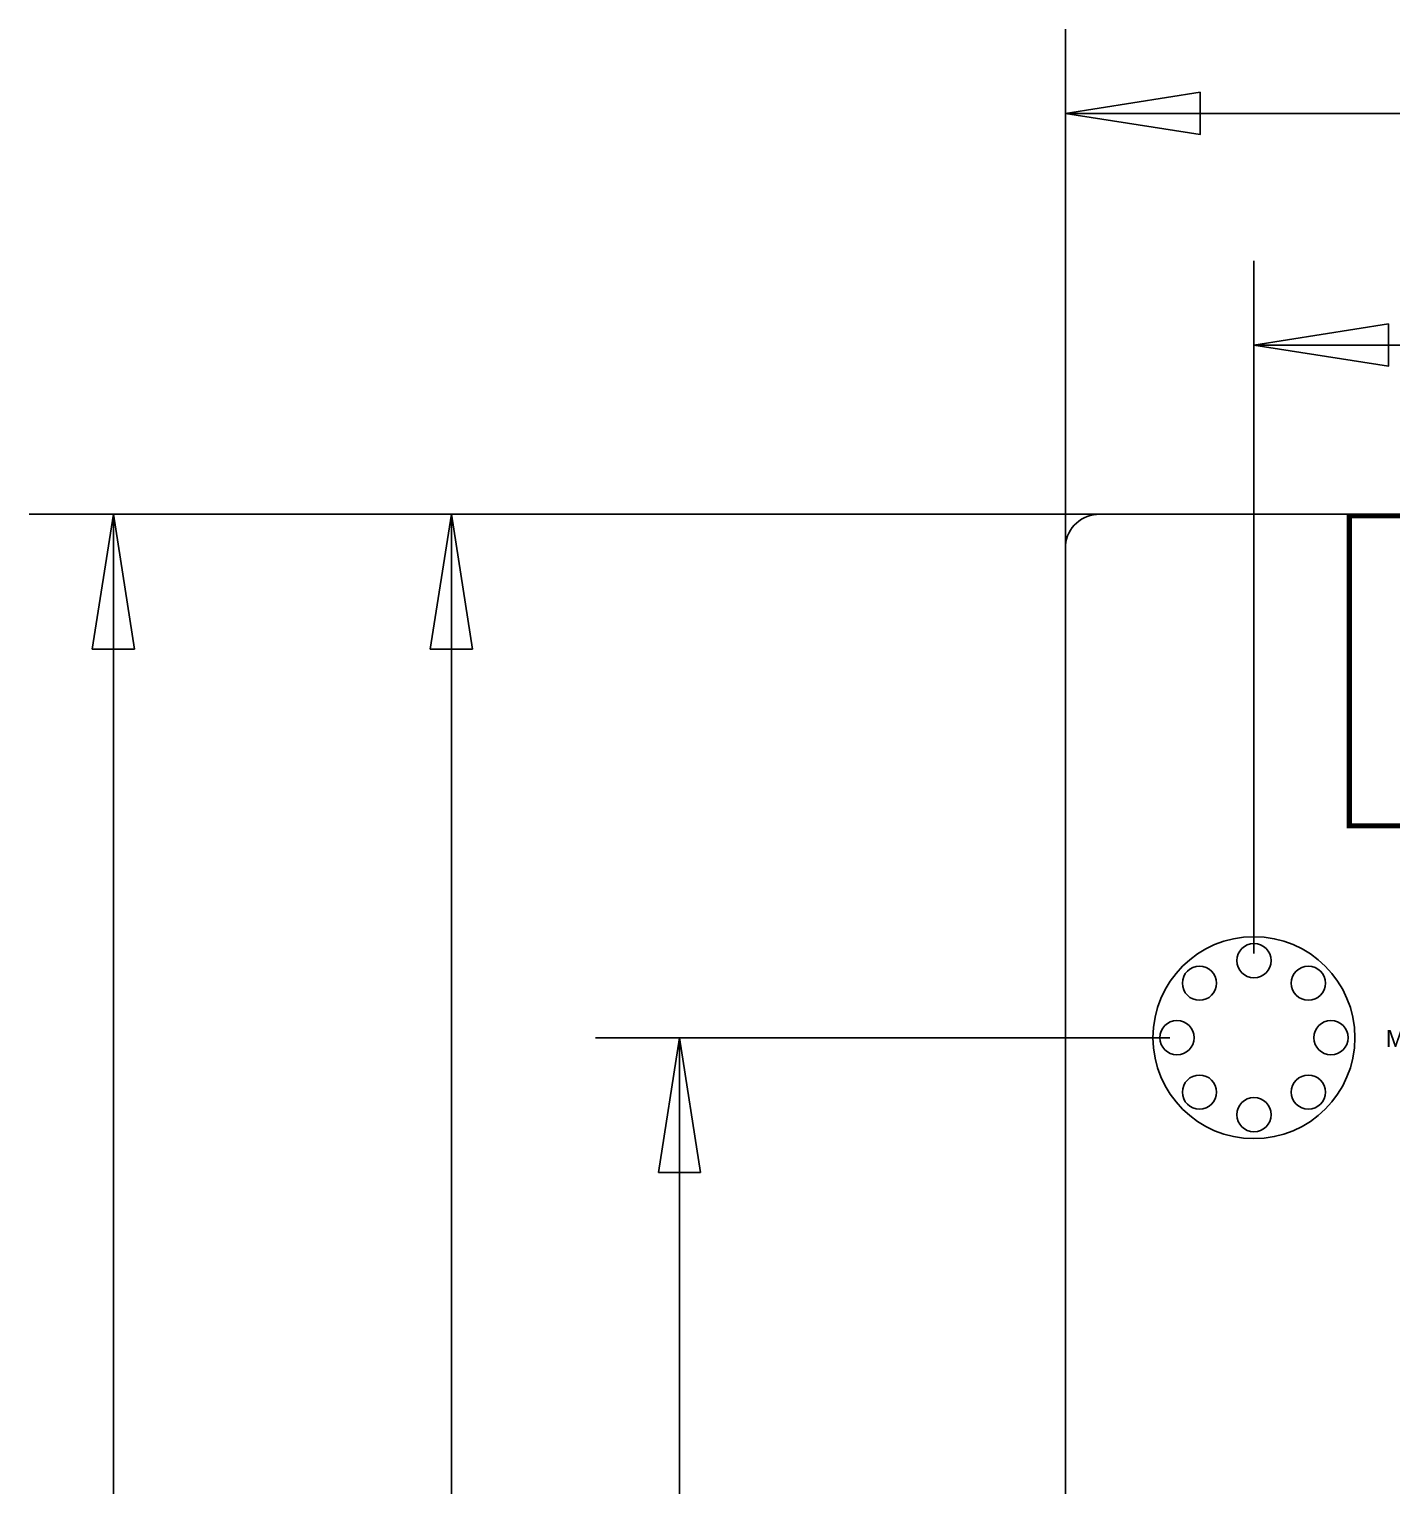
# Model space of a CAD drawing. Extents: x -41 to 160, y -9 to 129.
# Drawn here: x -38.27 to 2.19, y 82.96 to 126.2 of the extents above; entities that cross this region are included whole.
import ezdxf

# ---------------------------------------------------------------- set-up
doc = ezdxf.new("R2010")
doc.units = 0
for name, color, linetype in [('BG_DIMENSION', 7, 'CONTINUOUS'), ('BG_OUTLINE', 7, 'CONTINUOUS'), ('PG_SILKSCREEN_TOP', 2, 'CONTINUOUS'), ('PIN_TOP', 1, 'CONTINUOUS'), ('RD_SILKSCREEN_TOP', 40, 'CONTINUOUS')]:
    doc.layers.add(name, color=color, linetype=linetype)

msp = doc.modelspace()

# ---------------------------------------------------------------- linework, layer by layer
at = {"layer": 'BG_DIMENSION'}
for points in [[(-7.49996, 56.0229), (-7.49996, 126.200535)], [(-3.499968, 124.325532), (-7.49996, 123.70054), (-3.499968, 123.075548), (-3.499968, 124.325532)], [(80.74152, 123.70054), (-7.49996, 123.70054)], [(-1.905102, 98.765893), (-1.905102, 119.324755)], [(2.09489, 117.449752), (-1.905102, 116.82476), (2.09489, 116.199768), (2.09489, 117.449752)], [(80.94472, 116.82476), (-1.905102, 116.82476)], [(20.321295, 111.800081), (-38.265735, 111.800081)], [(-35.140748, 107.800089), (-35.76574, 111.800081), (-36.390732, 107.800089), (-35.140748, 107.800089)], [(-35.76574, 56.28386), (-35.76574, 111.800081)], [(73.872776, 111.800081), (-28.230195, 111.800081)], [(-25.105208, 107.800089), (-25.7302, 111.800081), (-26.355192, 107.800089), (-25.105208, 107.800089)], [(-25.7302, 55.34914), (-25.7302, 111.800081)], [(-4.405097, 96.265898), (-21.456015, 96.265898)], [(-18.331028, 92.265906), (-18.95602, 96.265898), (-19.581012, 92.265906), (-18.331028, 92.265906)], [(-18.95602, 56.25846), (-18.95602, 96.265898)]]:
    msp.add_lwpolyline(points, dxfattribs=at)
at = {"layer": 'BG_OUTLINE'}
for points in [[(71.290942, -9.350096), (51.100101, -9.350096), (50.6, -8.849995), (50.6, -1.899996, 1.000004), (48.700106, -1.899996), (48.700106, -8.849995), (48.200005, -9.350096), (38.000102, -9.350096), (37.500001, -8.849995), (37.500001, 1.575003, 1.000005), (33.849996, 1.575003), (33.849996, -4.850003), (25.849986, -4.850003), (25.849986, 3.399917), (7.499985, 3.399917), (7.499985, -4.850003), (-6.571691, -4.850003, -0.401142), (-7.499985, -3.825977), (-7.49996, 110.871787, -0.401142), (-6.475933, 111.800081), (159.221475, 111.800081, -0.401142)], [(-6.475933, 111.800081, 0.401142), (-7.49996, 110.871787)]]:
    msp.add_lwpolyline(points, format="xyb", dxfattribs=at)
for points in [[(159.221475, 111.800081), (-6.475933, 111.800081)], [(-7.49996, 110.871787), (-7.499985, -3.825977)]]:
    msp.add_lwpolyline(points, dxfattribs=at)
at = {"layer": 'PG_SILKSCREEN_TOP', "const_width": 0.150012}
msp.add_lwpolyline([(24.7269, 102.554888), (24.7269, 111.754895), (0.926897, 111.754895), (0.926897, 102.554888), (24.7269, 102.554888)], dxfattribs=at)
at = {"layer": 'PIN_TOP'}
for centre, radius in [((-1.905102, 96.265898), 2.9972), ((-1.905102, 98.551898), 0.508), ((-3.521608, 97.882405), 0.508), ((-0.288595, 97.882405), 0.508), ((-4.191102, 96.265898), 0.508), ((0.380898, 96.265898), 0.508), ((-3.521608, 94.649392), 0.508), ((-0.288595, 94.649392), 0.508), ((-1.905102, 93.979898), 0.508)]:
    msp.add_circle(centre, radius, dxfattribs=at)

# ---------------------------------------------------------------- texts
at = {"layer": 'RD_SILKSCREEN_TOP'}
msp.add_text('M4', height=0.508, dxfattribs=at).set_placement((2.013509, 95.989343))

doc.saveas('drawing.dxf')
